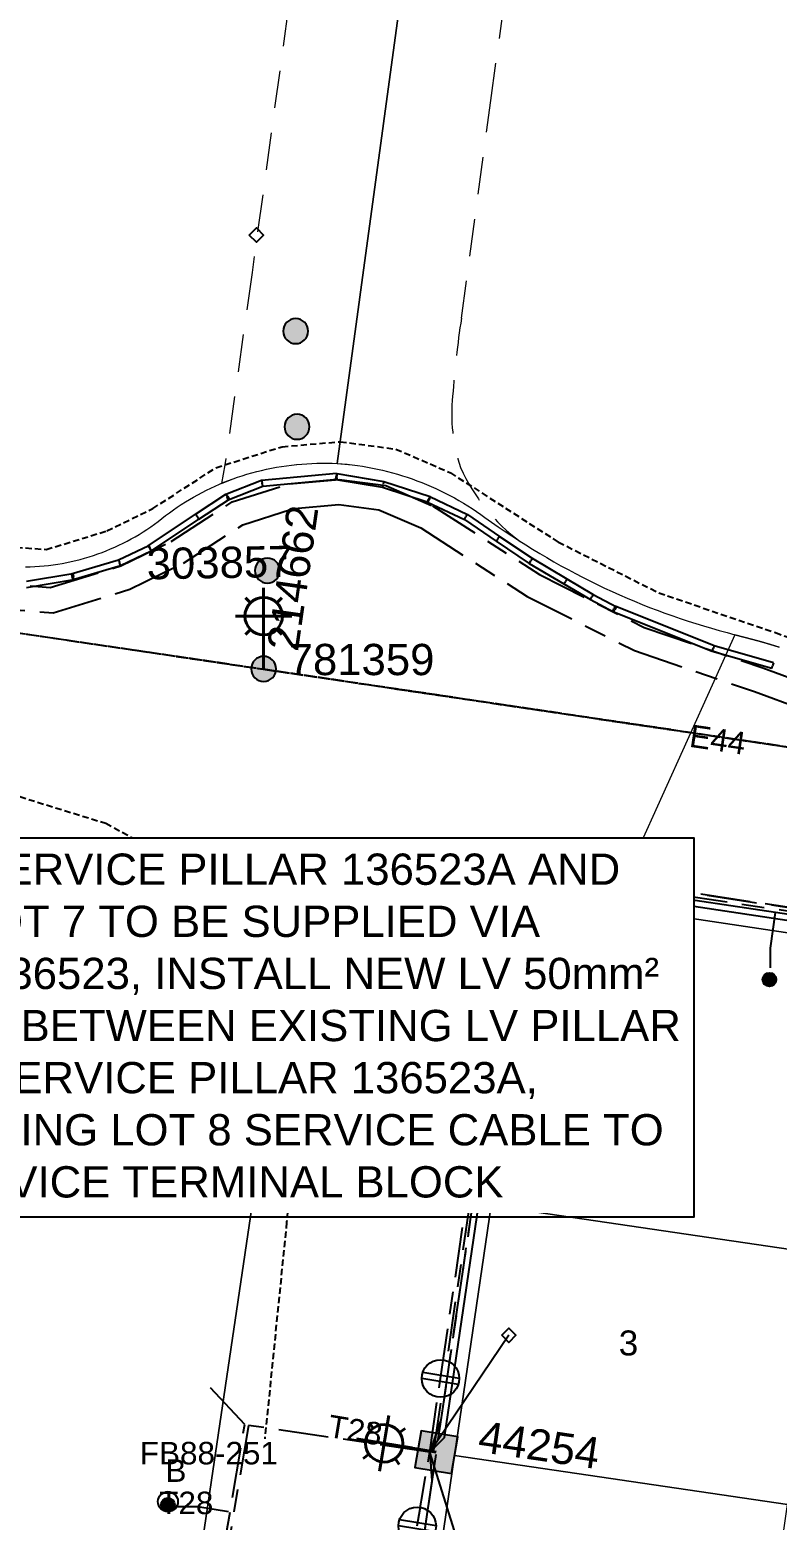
# Model space of a CAD drawing. Header units: metres. Extents: x 302094 to 304730, y 6265242 to 6268907.
# Drawn here: x 303701.4 to 303761.1, y 6267766.2 to 6267885.4 of the extents above; entities that cross this region are included whole.
import ezdxf
from ezdxf.enums import TextEntityAlignment as Align

# ---------------------------------------------------------------- set-up
doc = ezdxf.new("R2010")
doc.units = ezdxf.units.M
for name, pattern in [('Cable Exist OH', [1, 1, 0]), ('Cable Exist UG', [8.2, 4, -1.2, 1.8, -1.2]), ('Dash', [5, 3, -2]), ('DASHED', [0.75, 0.5, -0.25])]:
    doc.linetypes.add(name, pattern=pattern)
doc.layers.get('0').update_dxf_attribs({"color": 6})
for name, color, linetype in [('_User Miscellaneous1', 7, 'Continuous'), ('_User Miscellaneous12', 7, 'Continuous'), ('_User_LV_Exist', 7, 'Continuous'), ('Duct_SP_EXT', 7, 'Continuous'), ('Equip_LV_EXT', 7, 'Continuous'), ('Equip_SP_SL_EXT', 7, 'Continuous'), ('Equip_SP_SL_MOD', 3, 'Continuous'), ('Mains_HV_EXT', 1, 'Continuous'), ('Mains_LV_EXT', 5, 'Continuous'), ('Mains_SL_EXT', 3, 'Continuous'), ('Services_SP_EXT', 7, 'Continuous'), ('SupportsOH_SP_TR_HV_LV_SL_EXT', 7, 'Continuous'), ('SupportsOH_SP_TR_HV_LV_SL_MOD', 3, 'Continuous'), ('SupportsUG_SP_LV_SL_EXT', 7, 'Continuous'), ('Trench_SP_EXT', 7, 'Continuous')]:
    doc.layers.add(name, color=color, linetype=linetype)
for name, color, linetype, lineweight in [('Cadastre Developer_SP_EXT', 9, 'Continuous', 5), ('Cadastre Land Parcels_SP_EXT', 7, 'Continuous', 5), ('Cadastre Roads_SP_EXT', 9, 'Continuous', 5)]:
    doc.layers.add(name, color=color, linetype=linetype, lineweight=lineweight)
doc.layers.add('UNKNOWN_FEATURES', color=1, linetype='DASHED', plot=False)
doc.styles.add('COLUMN_LABEL', font='arial.ttf')
doc.styles.add('iecARIAL', font='arial.ttf', dxfattribs={"height": 2})
doc.styles.add('POLE_LABEL', font='arial.ttf')
doc.styles.get("Standard").update_dxf_attribs({"font": 'arial.ttf'})

# ---------------------------------------------------------------- blocks, each defined once
blk = doc.blocks.new('COLUMN_EXT')
blk.add_hatch(color=256).paths.add_polyline_path([(-1.49, 1.48), (-1.49, -1.49), (1.48, -1.49), (1.48, 1.48)])
blk.add_lwpolyline([(-1.49, -1.49), (1.48, -1.49), (1.48, 1.48), (-1.49, 1.48)], close=True)
for tag, height, style, flags, p in [('ASSET_NUM', 2.5, 'COLUMN_LABEL', 8, (2, 2)), ('STRUCTURE_PLANT_NUMBER', 0.2, 'POLE_LABEL', 9, (1.81, 0.03)), ('STREET_CODE', 0.2, 'COLUMN_LABEL', 9, (1.81, -0.2))]:
    blk.add_attdef(tag, text='', height=height, dxfattribs=dict(style=style, flags=flags)).set_placement(p, align=Align.MIDDLE_LEFT)
at = {"flags": 9}
for tag, p in [('COLUMN_TYPE', (1.81, -0.4)), ('OWNED_BY', (1.81, -0.6)), ('STATE', (1.81, -0.8)), ('USAGE', (1.81, -1)), ('LEGEND', (1.81, -1.2)), ('STREETNAME', (1.81, -1.6)), ('SUBURB', (1.81, -1.8)), ('LOCATION', (1.81, -1.4)), ('NOTES', (1.81, -2))]:
    blk.add_attdef(tag, text='', height=0.2, dxfattribs=at).set_placement(p, align=Align.MIDDLE_LEFT)
at = {"flags": 1}
blk.add_attdef('Z', (1.81, -2.35), '', height=0.2, dxfattribs=at)
blk = doc.blocks.new('DUCT_EXT')
blk.add_circle((0, 0.8), 0.8)
at = {"flags": 1}
blk.add_attdef('Z', (0, 0), '', height=0.2, dxfattribs=at)
at = {"flags": 9}
for tag, p in [('DUCT_CODE', (0, 0)), ('XSECT_TYPE', (0, -0.2)), ('STATE', (0, -0.6)), ('FB_REFERENCE', (0, -0.4)), ('NOTES', (0, -0.8))]:
    blk.add_attdef(tag, text='', height=0.2, dxfattribs=at).set_placement(p, align=Align.MIDDLE_LEFT)
blk = doc.blocks.new('SL_LANTERN_EXT')
at = {"lineweight": 40}
for p, q in [((0, 1.97), (0, 6.47)), ((-1.46, 5.68), (-1.06, 5.28)), ((1.46, 5.68), (1.06, 5.28)), ((-2.25, 4.22), (2.25, 4.22)), ((-1.46, 2.76), (-1.06, 3.16)), ((0, 0), (0, 2.72)), ((1.46, 2.76), (1.06, 3.16))]:
    blk.add_line(p, q, dxfattribs=at)
blk.add_circle((0, 4.22), 1.5, dxfattribs=at)
at = {"style": 'iecARIAL', "flags": 8}
blk.add_attdef('ASSET_NUM', (1.5, 1.5), '', height=2.5, dxfattribs=at)
for tag, p, height, flags in [('CONSTRUCTED_VOLTAGE', (0.98, -0.65), 0.2, 9), ('CONTROL_TYPE', (0.98, -0.85), 0.2, 9), ('LANTERN_PURPOSE', (0.98, -1.05), 0.2, 9), ('LANTERN_TYPE', (0.98, -1.25), 0.2, 9), ('LNUMBER', (2.18, -3.25), 2.5, 8), ('OPERATING_VOLTAGE', (0.98, -1.65), 0.2, 9), ('ORIENTATION', (0.98, -1.85), 0.2, 9), ('OWNED_BY', (0.98, -2.05), 0.2, 9), ('STATE', (0.98, -2.25), 0.2, 9), ('NO_PHASES', (0.98, -1.45), 0.2, 9), ('USAGE', (0.98, -2.45), 0.2, 9), ('CEXIST', (0.98, -2.65), 0.2, 9), ('CNEW', (0.98, -2.85), 0.2, 9), ('CNUMBER', (0.98, -3.05), 0.2, 9), ('CREMOVE', (0.98, -3.25), 0.2, 9), ('CREPLACE', (0.98, -3.45), 0.2, 9), ('LKINGHEIGHT', (0.98, -3.65), 0.2, 9), ('LBRACKET', (0.98, -3.85), 0.2, 9), ('LBRACKETVOCAB', (0.98, -4.05), 0.2, 9), ('LCATEGORY', (0.98, -4.25), 0.2, 9), ('LCHARGE1', (0.98, -4.45), 0.2, 9), ('LCHARGE1PERCENT', (0.98, -4.65), 0.2, 9), ('LCHARGE2', (0.98, -4.85), 0.2, 9), ('LCHARGE2PERCENT', (0.98, -5.05), 0.2, 9), ('LCHARGE3', (0.98, -5.25), 0.2, 9), ('LCHARGE3PERCENT', (0.98, -5.45), 0.2, 9), ('LEXIST', (0.98, -5.65), 0.2, 9), ('LLAMP', (0.98, -5.85), 0.2, 9), ('LLAMPVOCAB', (0.98, -6.05), 0.2, 9), ('LMAST', (0.98, -6.25), 0.2, 9), ('LMASTVOCAB', (0.98, -6.45), 0.2, 9), ('LNEW', (0.98, -6.65), 0.2, 9), ('LANTNUMBER', (0.98, -6.85), 0.2, 9), ('LOUTREACH', (0.98, -7.25), 0.2, 9), ('LOUTREACHVOCAB', (0.98, -7.45), 0.2, 9), ('LRATECODE', (0.98, -7.65), 0.2, 9), ('LREMOVE', (0.98, -7.85), 0.2, 9), ('LREPLACE', (0.98, -8.05), 0.2, 9), ('LTYPE', (0.98, -8.25), 0.2, 9), ('LTYPEVOCAB', (0.98, -8.45), 0.2, 9), ('STREETNAME', (0.98, -9.25), 0.2, 9), ('SUBURB', (0.98, -9.45), 0.2, 1), ('LEGEND', (0.98, -8.65), 0.2, 9), ('LOCATION', (0.98, -8.85), 0.2, 9), ('NOTES', (0.98, -9.05), 0.2, 9)]:
    blk.add_attdef(tag, p, '', height=height, dxfattribs=dict(flags=flags))
blk = doc.blocks.new('CCP_EXT')
at = {"flags": 9}
for tag, p in [('STATE', (0, -1.8)), ('LEGEND', (0, -1.4)), ('LIFE_SUPPORT', (0, -1.6)), ('NOTES', (0, -2))]:
    blk.add_attdef(tag, text='', height=0.2, dxfattribs=at).set_placement(p, align=Align.MIDDLE_LEFT)
blk.add_wipeout([(0, 0.57), (0.57, 0), (0, -0.57), (-0.57, 0)])
blk.add_lwpolyline([(-0.57, 0), (0, 0.57), (0.57, 0), (0, -0.57), (-0.57, 0)])
at = {"flags": 1}
blk.add_attdef('Z', (0, 0), '', height=0.2, dxfattribs=at)
at = {"flags": 9}
for tag, p in [('CCP_TYPE', (0, 0)), ('CONSTRUCTED_VOLTAGE', (0, -0.2)), ('OPERATING_VOLTAGE', (0, -0.6)), ('ORIENTATION', (0, -0.8)), ('OWNED_BY', (0, -1)), ('NO_PHASES', (0, -0.4)), ('USAGE', (0, -1.2))]:
    blk.add_attdef(tag, text='', height=0.2, dxfattribs=at).set_placement(p, align=Align.MIDDLE_LEFT)
blk = doc.blocks.new('POLE_EXT')
blk.add_hatch(color=256).paths.add_polyline_path([(-1, 0, 1), (1, 0, 1)])
blk.add_lwpolyline([(-1, 0, 1), (1, 0, 1)], format="xyb", close=True)
for tag, height, flags, p in [('pNumber', 2.5, 8, (-17.84, 2.07)), ('OWNED_BY', 0.2, 9, (1.35, -0.4)), ('SPECIAL_USE', 0.2, 9, (1.35, -0.8)), ('STATE', 0.2, 9, (1.35, -1)), ('PARENT', 0.2, 9, (1.35, -0.6)), ('USAGE', 0.2, 9, (1.35, -1.2)), ('cLV', 0.2, 9, (1.35, -1.4)), ('hDepth', 0.2, 9, (1.35, -1.6)), ('hDia', 0.2, 9, (1.35, -1.8)), ('cHV', 0.2, 9, (1.35, -2)), ('LBRACKET', 0.2, 9, (1.35, -2.2)), ('LExisting', 0.2, 9, (1.35, -2.4)), ('cLinedev', 0.2, 9, (1.35, -3.4)), ('LANTNUMBER', 0.2, 9, (1.35, -2.6)), ('LOther', 0.2, 9, (1.35, -2.8)), ('LRemove', 0.2, 9, (1.35, -3)), ('LEGEND', 0.2, 9, (1.35, -3.2)), ('LOCATION', 0.2, 9, (1.35, -3.6)), ('pExisting', 0.2, 9, (1.35, -3.8)), ('pFooting', 0.2, 9, (1.35, -4.4)), ('pNew', 0.2, 9, (1.35, -4.6)), ('PFNUMBER', 0.2, 9, (1.35, -4)), ('NEWPFNUMBER', 0.2, 9, (1.35, -4.2)), ('pRelocate', 0.2, 9, (1.35, -5)), ('pRemove', 0.2, 9, (1.35, -5.2)), ('pReplace', 0.2, 9, (1.35, -5.4)), ('pStay', 0.2, 9, (1.35, -5.6)), ('pType', 0.2, 9, (1.35, -5.8)), ('cspan', 0.2, 9, (1.35, -6)), ('STREETNAME', 0.2, 9, (1.35, -6.2)), ('SUBURB', 0.2, 9, (1.35, -6.4)), ('OPERATED_BY', 0.2, 9, (1.36, -7.01)), ('NOTES', 0.2, 9, (1.35, -6.6)), ('MAINTAINED_BY', 0.2, 9, (1.36, -6.81))]:
    blk.add_attdef(tag, text='', height=height, dxfattribs=dict(flags=flags)).set_placement(p, align=Align.MIDDLE_LEFT)
at = {"style": 'POLE_LABEL'}
for tag, height, flags, p in [('ASSET_NUM', 2.5, 8, (2, 2)), ('STRUCTURE_PLANT_NUMBER', 0.2, 9, (1.35, 0.03)), ('STREET_CODE', 0.2, 9, (1.35, -0.2))]:
    blk.add_attdef(tag, text='', height=height, dxfattribs=dict(at, flags=flags)).set_placement(p, align=Align.MIDDLE_LEFT)
at = {"flags": 1}
blk.add_attdef('Z', (1.35, -7.33), '', height=0.2, dxfattribs=at)
blk = doc.blocks.new('LV_UG_LINKS_CLOSED_EXT')
blk.add_wipeout([(-1.06, 1.06), (-1.18, 0.92), (-1.29, 0.76), (-1.37, 0.59), (-1.43, 0.42), (-1.48, 0.23), (-1.49, 0.05), (-1.49, -0.14), (-1.46, -0.33), (-1.41, -0.51), (-1.33, -0.68), (-1.24, -0.84), (-1.12, -0.99), (-0.99, -1.12), (-0.84, -1.24), (-0.68, -1.33), (-0.51, -1.41), (-0.33, -1.46), (-0.14, -1.49), (0.05, -1.49), (0.23, -1.48), (0.42, -1.43), (0.59, -1.37), (0.76, -1.29), (0.92, -1.18), (1.06, -1.06), (1.18, -0.92), (1.29, -0.76), (1.37, -0.59), (1.43, -0.42), (1.48, -0.23), (1.49, -0.05), (1.49, 0.14), (1.46, 0.33), (1.41, 0.51), (1.33, 0.68), (1.24, 0.84), (1.12, 0.99), (0.99, 1.12), (0.84, 1.24), (0.68, 1.33), (0.51, 1.41), (0.33, 1.46), (0.14, 1.49), (-0.05, 1.49), (-0.23, 1.48), (-0.42, 1.43), (-0.59, 1.37), (-0.76, 1.29), (-0.92, 1.18)])
for p, q in [((-0.25, -1.48), (-0.25, 1.48)), ((0.25, -1.48), (0.25, 1.48))]:
    blk.add_line(p, q)
blk.add_circle((0, 0), 1.5)
at = {"flags": 9}
for tag, p in [('ACTUAL_STATUS', (0, 0)), ('CONSTRUCTED_VOLTAGE', (0, -0.2)), ('OPERATING_VOLTAGE', (0, -0.6)), ('ORIENTATION', (0, -0.8)), ('STATE', (0, -1)), ('SWITCH_TYPE', (0, -1.2)), ('NO_PHASES', (0, -0.4)), ('USAGE', (0, -1.4)), ('NOTES', (0, -1.6))]:
    blk.add_attdef(tag, text='', height=0.2, dxfattribs=at).set_placement(p, align=Align.MIDDLE_LEFT)
at = {"flags": 1}
blk.add_attdef('Z', (0, 0), '', height=0.2, dxfattribs=at)
blk = doc.blocks.new('CABLE_LARGE_EXT')
h = blk.add_hatch(color=256)
edge = h.paths.add_edge_path()
edge.add_arc((0, 0.55), 0.55, 0, 360)
blk.add_circle((0, 0.55), 0.55)
at = {"flags": 1}
blk.add_attdef('Z', (0, 0), '', height=0.2, dxfattribs=at)
at = {"flags": 9}
for tag, p in [('COND_CODE', (0, 0)), ('STATE', (0, -0.4)), ('XSECT_SIZE', (0, -0.6)), ('FB_REFERENCE', (0, -0.2)), ('NOTES', (0, -0.8))]:
    blk.add_attdef(tag, text='', height=0.2, dxfattribs=at).set_placement(p, align=Align.MIDDLE_LEFT)

msp = doc.modelspace()

# ---------------------------------------------------------------- linework, layer by layer
at = {"layer": '_User Miscellaneous12'}
for p, q in [((303719.87, 6267849.41), (303725.88, 6267849.98)), ((303725.89, 6267849.95), (303725.85, 6267849.71)), ((303725.88, 6267849.98), (303725.9, 6267849.74)), ((303725.89, 6267849.95), (303729.67, 6267849.32)), ((303717.04, 6267848.3), (303719.87, 6267849.41)), ((303717.22, 6267847.86), (303719.98, 6267848.94)), ((303719.87, 6267849.41), (303719.92, 6267849.18)), ((303719.98, 6267848.94), (303719.92, 6267849.18)), ((303719.98, 6267848.94), (303725.92, 6267849.5)), ((303725.81, 6267849.47), (303725.85, 6267849.71)), ((303725.81, 6267849.47), (303729.56, 6267848.85)), ((303725.92, 6267849.5), (303725.9, 6267849.74)), ((303729.56, 6267848.85), (303729.61, 6267849.09)), ((303729.56, 6267848.85), (303733.2, 6267847.66)), ((303729.67, 6267849.32), (303729.61, 6267849.09)), ((303729.67, 6267849.32), (303733.35, 6267848.12)), ((303714.61, 6267846.71), (303717.04, 6267848.31)), ((303714.88, 6267846.31), (303717.31, 6267847.91)), ((303717.04, 6267848.31), (303717.18, 6267848.11)), ((303717.04, 6267848.3), (303717.13, 6267848.08)), ((303717.22, 6267847.86), (303717.13, 6267848.08)), ((303717.31, 6267847.91), (303717.18, 6267848.11)), ((303733.14, 6267847.67), (303733.24, 6267847.89)), ((303733.14, 6267847.67), (303736.1, 6267846.27)), ((303733.2, 6267847.66), (303733.28, 6267847.89)), ((303733.34, 6267848.11), (303733.24, 6267847.89)), ((303733.35, 6267848.12), (303733.28, 6267847.89)), ((303733.34, 6267848.11), (303736.34, 6267846.69)), ((303710.82, 6267844.18), (303714.61, 6267846.71)), ((303711.09, 6267843.78), (303714.88, 6267846.31)), ((303714.61, 6267846.71), (303714.75, 6267846.51)), ((303714.88, 6267846.31), (303714.75, 6267846.51)), ((303736.1, 6267846.27), (303736.22, 6267846.48)), ((303736.1, 6267846.27), (303738.64, 6267844.54)), ((303736.34, 6267846.69), (303736.22, 6267846.48)), ((303736.34, 6267846.69), (303738.91, 6267844.93)), ((303708.44, 6267843.06), (303710.86, 6267844.2)), ((303710.82, 6267844.18), (303710.96, 6267843.98)), ((303710.86, 6267844.2), (303710.96, 6267843.98)), ((303711.06, 6267843.77), (303710.96, 6267843.98)), ((303711.09, 6267843.78), (303710.96, 6267843.98)), ((303738.64, 6267844.54), (303738.77, 6267844.73)), ((303738.64, 6267844.54), (303738.77, 6267844.73)), ((303738.64, 6267844.54), (303741.27, 6267842.77)), ((303738.91, 6267844.93), (303738.77, 6267844.73)), ((303738.91, 6267844.93), (303738.77, 6267844.73)), ((303738.91, 6267844.93), (303741.52, 6267843.18)), ((303704.67, 6267841.94), (303708.44, 6267843.06)), ((303708.44, 6267843.06), (303708.53, 6267842.84)), ((303708.61, 6267842.61), (303708.53, 6267842.84)), ((303708.61, 6267842.61), (303711.06, 6267843.77)), ((303741.27, 6267842.77), (303741.4, 6267842.97)), ((303741.27, 6267842.77), (303744.05, 6267841.13)), ((303741.52, 6267843.18), (303741.4, 6267842.97)), ((303741.52, 6267843.18), (303744.29, 6267841.54)), ((303701.1, 6267841.34), (303704.8, 6267841.96)), ((303701.1, 6267840.85), (303704.88, 6267841.49)), ((303704.67, 6267841.94), (303704.74, 6267841.71)), ((303704.81, 6267841.48), (303704.74, 6267841.71)), ((303704.8, 6267841.96), (303704.84, 6267841.73)), ((303704.81, 6267841.48), (303708.61, 6267842.61)), ((303704.88, 6267841.49), (303704.84, 6267841.73)), ((303744.29, 6267841.54), (303744.17, 6267841.33)), ((303744.29, 6267841.54), (303744.17, 6267841.33)), ((303744.29, 6267841.54), (303746.4, 6267840.29)), ((303744.05, 6267841.13), (303744.17, 6267841.33)), ((303744.05, 6267841.13), (303744.17, 6267841.33)), ((303744.05, 6267841.13), (303746.17, 6267839.87)), ((303746.4, 6267840.29), (303746.29, 6267840.08)), ((303746.4, 6267840.29), (303748.25, 6267839.3)), ((303746.17, 6267839.87), (303746.29, 6267840.08)), ((303746.17, 6267839.87), (303748.02, 6267838.88)), ((303747.96, 6267838.9), (303748.05, 6267839.13)), ((303748.02, 6267838.88), (303748.13, 6267839.09)), ((303748.14, 6267839.35), (303748.05, 6267839.13)), ((303748.25, 6267839.3), (303748.13, 6267839.09)), ((303756.06, 6267836.17), (303748.14, 6267839.35)), ((303755.91, 6267835.72), (303747.96, 6267838.9)), ((303755.91, 6267835.72), (303755.98, 6267835.95)), ((303760.68, 6267834.35), (303755.91, 6267835.72)), ((303756.06, 6267836.17), (303755.98, 6267835.95)), ((303760.81, 6267834.81), (303756.06, 6267836.17)), ((303760.68, 6267834.35), (303760.74, 6267834.58)), ((303760.81, 6267834.81), (303760.74, 6267834.58)), ((303748.06, 6267816.29), (303748.09, 6267816.53)), ((303748.13, 6267816.76), (303748.09, 6267816.53)), ((303765.06, 6267814.22), (303748.13, 6267816.76)), ((303764.99, 6267813.75), (303748.06, 6267816.29))]:
    msp.add_line(p, q, dxfattribs=at)
at = {"layer": 'Cadastre Land Parcels_SP_EXT', "linetype": 'Continuous'}
for points in [[(303701.02, 6267842.49), (303701.39, 6267842.5), (303701.76, 6267842.51), (303702.12, 6267842.54), (303702.49, 6267842.57), (303702.86, 6267842.6), (303703.22, 6267842.65), (303703.59, 6267842.7), (303703.95, 6267842.76), (303704.31, 6267842.83), (303704.67, 6267842.91), (303705.03, 6267842.99), (303705.38, 6267843.08), (303705.74, 6267843.18), (303706.09, 6267843.28), (303706.44, 6267843.4), (303706.79, 6267843.52), (303707.13, 6267843.64), (303707.47, 6267843.78), (303707.81, 6267843.92), (303708.15, 6267844.06), (303708.48, 6267844.22), (303708.81, 6267844.38), (303709.14, 6267844.55), (303709.46, 6267844.72), (303709.78, 6267844.9), (303710.09, 6267845.09), (303710.41, 6267845.29), (303710.71, 6267845.49), (303711.02, 6267845.69), (303711.32, 6267845.91), (303711.61, 6267846.13), (303711.9, 6267846.35), (303712.2, 6267846.59), (303712.51, 6267846.82), (303712.83, 6267847.04), (303713.14, 6267847.26), (303713.46, 6267847.47), (303713.79, 6267847.68), (303714.12, 6267847.88), (303714.45, 6267848.07), (303714.79, 6267848.26), (303715.13, 6267848.44), (303715.47, 6267848.62), (303715.82, 6267848.78), (303716.17, 6267848.95), (303716.52, 6267849.1), (303716.88, 6267849.25), (303717.24, 6267849.39), (303717.6, 6267849.52), (303717.96, 6267849.65), (303718.33, 6267849.77), (303718.71, 6267849.89), (303719.1, 6267850), (303719.5, 6267850.11), (303719.89, 6267850.2), (303720.28, 6267850.29), (303720.68, 6267850.38), (303721.08, 6267850.45), (303721.48, 6267850.52), (303721.88, 6267850.58), (303722.28, 6267850.63), (303722.69, 6267850.67), (303723.09, 6267850.71), (303723.49, 6267850.74), (303723.9, 6267850.76), (303724.3, 6267850.78), (303724.71, 6267850.79), (303725.12, 6267850.78), (303725.52, 6267850.78), (303725.93, 6267850.76), (303757.36, 6268081.61)], [(303757.36, 6268081.61), (303725.93, 6267850.76), (303726.33, 6267850.74), (303726.74, 6267850.7), (303727.14, 6267850.65), (303727.55, 6267850.6), (303727.95, 6267850.54), (303728.35, 6267850.47), (303728.75, 6267850.39), (303729.16, 6267850.31), (303729.55, 6267850.22), (303729.95, 6267850.12), (303730.35, 6267850.02), (303730.74, 6267849.9), (303731.14, 6267849.78), (303731.53, 6267849.66), (303731.92, 6267849.52), (303732.3, 6267849.38), (303732.69, 6267849.23), (303733.07, 6267849.08), (303733.45, 6267848.91), (303733.82, 6267848.75), (303734.2, 6267848.57), (303734.57, 6267848.39), (303734.94, 6267848.2), (303735.3, 6267848), (303735.66, 6267847.8), (303736.02, 6267847.59), (303736.37, 6267847.37), (303736.72, 6267847.15), (303737.06, 6267846.93), (303737.4, 6267846.69), (303737.74, 6267846.45), (303738.27, 6267846.07), (303738.81, 6267845.69), (303739.35, 6267845.32), (303739.9, 6267844.96), (303740.45, 6267844.6), (303741, 6267844.25), (303741.55, 6267843.9), (303742.12, 6267843.56), (303742.68, 6267843.23), (303743.25, 6267842.9), (303743.82, 6267842.58), (303744.39, 6267842.27), (303744.97, 6267841.96), (303745.55, 6267841.66), (303746.13, 6267841.36), (303746.72, 6267841.08), (303747.31, 6267840.79), (303747.91, 6267840.52), (303748.5, 6267840.25), (303749.1, 6267839.99), (303749.7, 6267839.74), (303750.31, 6267839.49), (303750.91, 6267839.25), (303751.52, 6267839.02), (303752.13, 6267838.79), (303752.75, 6267838.57), (303753.36, 6267838.36), (303753.98, 6267838.15), (303754.6, 6267837.95), (303755.22, 6267837.76), (303755.85, 6267837.58), (303756.47, 6267837.4), (303757.1, 6267837.23), (303757.73, 6267837.06), (303758.44, 6267836.88), (303759.15, 6267836.69), (303759.86, 6267836.5), (303760.56, 6267836.29), (303761.27, 6267836.08)], [(303714.53, 6267760.26), (303719.91, 6267796.67), (303720.03, 6267797.53), (303720.05, 6267797.91), (303720.06, 6267798.29), (303720.06, 6267798.67), (303720.06, 6267799.05), (303720.05, 6267799.43), (303720.03, 6267799.81), (303720.01, 6267800.19), (303719.97, 6267800.57), (303719.93, 6267800.95), (303719.88, 6267801.33), (303719.82, 6267801.7), (303719.76, 6267802.08), (303719.69, 6267802.46), (303719.61, 6267802.83), (303719.52, 6267803.2), (303719.42, 6267803.58), (303719.32, 6267803.95), (303719.21, 6267804.32), (303719.09, 6267804.68), (303718.97, 6267805.05), (303718.84, 6267805.41), (303718.7, 6267805.77), (303718.55, 6267806.13), (303718.4, 6267806.48), (303718.24, 6267806.84), (303718.07, 6267807.19), (303717.89, 6267807.53), (303717.71, 6267807.88), (303717.52, 6267808.22), (303717.33, 6267808.55), (303717.13, 6267808.89), (303716.92, 6267809.21), (303716.7, 6267809.54), (303716.48, 6267809.86), (303716.25, 6267810.18), (303716.02, 6267810.49), (303715.78, 6267810.8), (303715.53, 6267811.1), (303715.28, 6267811.4), (303715.02, 6267811.69), (303714.76, 6267811.98), (303714.49, 6267812.27), (303714.21, 6267812.55), (303713.93, 6267812.82), (303713.65, 6267813.09), (303713.36, 6267813.35), (303713.06, 6267813.61), (303712.76, 6267813.86), (303712.46, 6267814.11), (303712.08, 6267814.4), (303711.69, 6267814.69), (303711.3, 6267814.97), (303710.91, 6267815.25), (303710.51, 6267815.52), (303710.11, 6267815.79), (303709.71, 6267816.05), (303709.3, 6267816.3), (303708.88, 6267816.55), (303708.47, 6267816.79), (303708.05, 6267817.02), (303707.62, 6267817.25), (303707.19, 6267817.47), (303706.76, 6267817.68), (303706.33, 6267817.89), (303705.89, 6267818.09), (303705.45, 6267818.28), (303705.01, 6267818.47), (303704.57, 6267818.64), (303704.12, 6267818.82), (303703.67, 6267818.98), (303703.22, 6267819.14), (303702.76, 6267819.29), (303702.31, 6267819.43), (303701.85, 6267819.57), (303701.39, 6267819.69), (303700.93, 6267819.82)]]:
    msp.add_lwpolyline(points, dxfattribs=at)
for points in [[(303764.96, 6267812.78), (303747.91, 6267815.34), (303741, 6267810.21), (303738.24, 6267791.41), (303763.98, 6267787.64), (303764.96, 6267812.78)], [(303763.98, 6267787.64), (303738.24, 6267791.41), (303735.31, 6267771.41), (303761.94, 6267767.5), (303763.65, 6267779.15), (303763.98, 6267787.64)], [(303761.94, 6267767.5), (303735.31, 6267771.41), (303732.39, 6267751.54), (303759.02, 6267747.63), (303761.03, 6267761.34), (303761.18, 6267762.31), (303761.94, 6267767.5)]]:
    msp.add_lwpolyline(points, close=True, dxfattribs=at)
at = {"layer": 'Cadastre Roads_SP_EXT', "linetype": 'Continuous'}
msp.add_lwpolyline([(303761.27, 6267836.08), (303760.56, 6267836.29), (303759.86, 6267836.5), (303759.15, 6267836.69), (303758.44, 6267836.88), (303757.73, 6267837.06), (303755.91, 6267833.04), (303747.91, 6267815.34), (303764.96, 6267812.78)], dxfattribs=at)
at = {"layer": 'Duct_SP_EXT'}
for points in [[(303760.56, 6267810.43), (303760.56, 6267811.99), (303760.98, 6267814.85)], [(303744.55, 6267804.5), (303742.59, 6267804.5), (303738.53, 6267805.1)], [(303713.06, 6267767.34), (303714.78, 6267767.34), (303717.24, 6267766.95)]]:
    msp.add_lwpolyline(points, dxfattribs=at)
at = {"layer": 'Mains_HV_EXT', "linetype": 'Cable Exist UG'}
for points in [[(303667.38, 6267843.72), (303690.89, 6267840.67), (303693.22, 6267841.59), (303702.99, 6267840.84), (303708.62, 6267842.56), (303712.66, 6267844.53), (303717.53, 6267847.68), (303722.11, 6267849.14), (303726.09, 6267849.48), (303729.81, 6267848.99), (303733.56, 6267847.37), (303742.11, 6267841.87), (303750.47, 6267837.64), (303759.96, 6267834.41), (303769.31, 6267830.99), (303786.23, 6267825.6), (303794.8, 6267824.36)], [(303695.46, 6267840.41), (303696.96, 6267839.3), (303703.22, 6267838.82), (303709.35, 6267840.7), (303713.64, 6267842.79), (303718.39, 6267845.86), (303722.51, 6267847.17), (303726.05, 6267847.47), (303729.27, 6267847.04), (303732.62, 6267845.6), (303741.12, 6267840.13), (303749.69, 6267835.79), (303759.29, 6267832.52), (303768.66, 6267829.09), (303785.77, 6267823.65), (303788.96, 6267823.12), (303849.67, 6267815.28), (303849.67, 6267815.28), (303858.84, 6267813.91)]]:
    msp.add_lwpolyline(points, dxfattribs=at)
at = {"layer": 'Mains_LV_EXT', "linetype": 'Cable Exist OH'}
for points in [[(303665.18, 6267842.44), (303720.02, 6267834.3)], [(303720.02, 6267834.3), (303728.34, 6267833.07), (303787.5, 6267824.28)]]:
    msp.add_lwpolyline(points, dxfattribs=at)
at = {"layer": 'Mains_SL_EXT', "linetype": 'Cable Exist OH'}
for points in [[(303609.07, 6267850.77), (303665.12, 6267842.42), (303719.94, 6267834.34), (303720.05, 6267834.33)], [(303720.05, 6267834.33), (303787.38, 6267824.33)]]:
    msp.add_lwpolyline(points, dxfattribs=at)
at = {"layer": 'Trench_SP_EXT', "linetype": 'Cable Exist UG'}
for points in [[(303803.29, 6267808.74), (303799.82, 6267809.26), (303783.23, 6267811.74), (303765.21, 6267814.46), (303748.17, 6267817.02)], [(303716.2, 6267759.98), (303718.54, 6267773.9), (303715.33, 6267777.34)]]:
    msp.add_lwpolyline(points, dxfattribs=at)
at = {"layer": 'UNKNOWN_FEATURES'}
for points in [[(303585.46, 6267858.26), (303642.99, 6267851.21), (303693.53, 6267844.57), (303702.66, 6267843.88), (303707.51, 6267845.36), (303711.18, 6267847.15), (303716.24, 6267850.42), (303721.52, 6267852.1), (303726.17, 6267852.5), (303730.62, 6267851.91), (303734.98, 6267850.02), (303743.61, 6267844.47), (303751.64, 6267840.41), (303760.96, 6267837.23), (303770.28, 6267833.83), (303787.14, 6267828.46)], [(303358.86, 6267839.78), (303379.57, 6267836.44), (303401.75, 6267834.91), (303424.53, 6267835.9), (303457.34, 6267837.92), (303490.92, 6267840.44), (303535.67, 6267843.13), (303564.48, 6267844.17), (303585.89, 6267842.3), (303645.32, 6267833.38), (303679.61, 6267828.23), (303698.4, 6267824.78), (303707.43, 6267821.98), (303712.2, 6267819.37), (303716.53, 6267815.41), (303720.25, 6267810.43), (303722.06, 6267805.27), (303722.82, 6267800.68), (303721.89, 6267790.08), (303720.14, 6267772.75)]]:
    msp.add_lwpolyline(points, dxfattribs=at)

# ---------------------------------------------------------------- block references
at = {"layer": 'Duct_SP_EXT', "rotation": 90.0000000000002}
msp.add_blockref('CABLE_LARGE_EXT', (303761.03, 6267809.48), dxfattribs=at)
at = {"layer": 'Duct_SP_EXT'}
for name, p in [('CABLE_LARGE_EXT', (303745.46, 6267803.95)), ('DUCT_EXT', (303712.4, 6267766.93)), ('CABLE_LARGE_EXT', (303712.4, 6267766.93))]:
    msp.add_blockref(name, p, dxfattribs=at)
at = {"layer": 'Equip_SP_SL_EXT', "rotation": 80.57280438945754}
msp.add_blockref('SL_LANTERN_EXT', (303733.85, 6267771.7), dxfattribs=at)
at = {"layer": 'Equip_SP_SL_MOD'}
ref = msp.add_blockref('SL_LANTERN_EXT', (303720.05, 6267834.33), dxfattribs=at)
ref.add_attrib('ASSET_NUM', '214662', dxfattribs={"layer": '0', "height": 2.5, "rotation": 81.8543, "style": 'iecARIAL'}).set_placement((303721.55, 6267835.83), align=Align.MIDDLE_LEFT)
at = {"layer": 'SupportsOH_SP_TR_HV_LV_SL_EXT'}
for p in [(303722.61, 6267861.34), (303722.72, 6267853.69)]:
    msp.add_blockref('POLE_EXT', p, dxfattribs=at)
at = {"layer": 'SupportsOH_SP_TR_HV_LV_SL_MOD'}
ref = msp.add_blockref('POLE_EXT', (303720.35, 6267842.19), dxfattribs=at)
ref.add_attrib('ASSET_NUM', '303857', dxfattribs={"layer": '0', "height": 2.5, "rotation": 1, "style": 'POLE_LABEL'}).set_placement((303722.35, 6267842.94), align=Align.MIDDLE_RIGHT)
ref = msp.add_blockref('POLE_EXT', (303720.05, 6267834.33), dxfattribs=at)
ref.add_attrib('ASSET_NUM', '781359', dxfattribs={"layer": '0', "height": 2.5, "style": 'POLE_LABEL'}).set_placement((303722.05, 6267835.08), align=Align.MIDDLE_LEFT)
at = {"layer": 'SupportsUG_SP_LV_SL_EXT'}
ref = msp.add_blockref('COLUMN_EXT', (303733.85, 6267771.7), dxfattribs=dict(at, rotation=80.57241730447655))
ref.add_attrib('ASSET_NUM', '44254', dxfattribs={"layer": '0', "height": 2.5, "rotation": 351.7, "style": 'COLUMN_LABEL'}).set_placement((303736.99, 6267770.99), align=Align.BOTTOM_LEFT)

# ---------------------------------------------------------------- texts
at = {"layer": 'Cadastre Land Parcels_SP_EXT'}
for s, p in [('1', (303751.22, 6267803.48)), ('3', (303748.44, 6267779.42))]:
    msp.add_text(s, height=2, dxfattribs=at).set_placement(p)
at = {"layer": 'Duct_SP_EXT'}
for s, p in [('T43', (303744.76, 6267803.75)), ('FB88-251', (303710.15, 6267770.71)), ('B', (303712.2, 6267769.31)), ('T28', (303711.7, 6267766.73))]:
    msp.add_text(s, height=1.8, dxfattribs=at).set_placement(p)
at = {"layer": 'Mains_LV_EXT'}
for s, rotation, p in [('E44', 351.5556, (303754.01, 6267828.11)), ('T43', 80.5752, (303736.73, 6267794.88)), ('T28', 350.5367, (303725.09, 6267772.92))]:
    msp.add_text(s, height=1.8, rotation=rotation, dxfattribs=at).set_placement(p)

# ---------------------------------------------------------------- next in the draw order: block references
at = {"layer": 'Services_SP_EXT'}
for p in [(303719.47, 6267869.03), (303739.65, 6267781.04)]:
    msp.add_blockref('CCP_EXT', p, dxfattribs=at)
at = {"layer": 'Services_SP_EXT', "rotation": 226.668793420735}
msp.add_blockref('CCP_EXT', (303741.44, 6267796), dxfattribs=at)

# ---------------------------------------------------------------- next in the draw order: linework, layer by layer
at = {"layer": 'Cadastre Developer_SP_EXT', "linetype": 'Dash'}
msp.add_lwpolyline([(303742.43, 6268035.72), (303719.12, 6267866.02), (303716.96, 6267850.66), (303716.67, 6267849.16), (303717.4, 6267849.45), (303717.4, 6267849.45), (303717.6, 6267849.52), (303717.96, 6267849.65), (303718.33, 6267849.77), (303718.71, 6267849.89), (303719.1, 6267850), (303719.5, 6267850.11), (303719.89, 6267850.2), (303720.28, 6267850.29), (303720.68, 6267850.37), (303721.08, 6267850.45), (303721.48, 6267850.52), (303721.88, 6267850.58), (303722.28, 6267850.63), (303722.68, 6267850.68), (303723.09, 6267850.71), (303723.49, 6267850.74), (303723.9, 6267850.76), (303724.31, 6267850.78), (303724.71, 6267850.78), (303725.12, 6267850.78), (303725.52, 6267850.78), (303725.93, 6267850.76), (303727.14, 6267850.65), (303727.14, 6267850.65), (303727.54, 6267850.6), (303727.95, 6267850.54), (303728.35, 6267850.47), (303728.75, 6267850.39), (303729.15, 6267850.31), (303729.55, 6267850.22), (303729.95, 6267850.12), (303730.35, 6267850.02), (303730.74, 6267849.9), (303731.14, 6267849.78), (303731.53, 6267849.66), (303731.92, 6267849.52), (303732.3, 6267849.38), (303732.69, 6267849.23), (303733.07, 6267849.08), (303733.45, 6267848.92), (303733.82, 6267848.75), (303734.2, 6267848.57), (303734.57, 6267848.39), (303734.94, 6267848.2), (303735.3, 6267848), (303735.66, 6267847.8), (303736.02, 6267847.59), (303736.37, 6267847.37), (303736.72, 6267847.15), (303737.06, 6267846.92), (303737.41, 6267846.69), (303737.74, 6267846.45), (303738.27, 6267846.07), (303738.81, 6267845.69), (303739.35, 6267845.32), (303739.9, 6267844.96), (303740.45, 6267844.6), (303740.56, 6267844.52), (303740.56, 6267844.52, -0.129811), (303735.8, 6267850.43), (303735.8, 6267850.43, -0.109164), (303735.16, 6267856.15), (303735.16, 6267856.15, -0.018966), (303735.86, 6267862.38), (303735.86, 6267862.38), (303738.21, 6267879.8), (303750.67, 6267970.18)], format="xyb", dxfattribs=at)
at = {"layer": 'Cadastre Roads_SP_EXT', "linetype": 'Continuous'}
msp.add_lwpolyline([(303726.56, 6267711.81), (303728.02, 6267721.74), (303729.48, 6267731.67), (303730.94, 6267741.61), (303732.39, 6267751.54), (303735.31, 6267771.41), (303738.24, 6267791.41), (303741, 6267810.21), (303719.91, 6267796.67), (303714.53, 6267760.26), (303711.15, 6267737.25), (303708.5, 6267719.19), (303706.34, 6267704.47), (303704.78, 6267700.85), (303701.61, 6267698.49), (303710.91, 6267695.73), (303723.65, 6267691.96), (303726.56, 6267711.81)], close=True, dxfattribs=at)
at = {"layer": 'Trench_SP_EXT', "linetype": 'Cable Exist UG'}
msp.add_lwpolyline([(303733.63, 6267771.65), (303736.56, 6267791.66), (303736.56, 6267791.66), (303739.42, 6267811.16), (303747.47, 6267817.13), (303748.17, 6267817.02)], dxfattribs=at)

# ---------------------------------------------------------------- next in the draw order: block references
at = {"layer": 'Equip_LV_EXT'}
for p, rotation in [((303734.19, 6267777.58), 80.57541851197477), ((303732.33, 6267765.79), 80.66945634692165)]:
    msp.add_blockref('LV_UG_LINKS_CLOSED_EXT', p, dxfattribs=dict(at, rotation=rotation))

# ---------------------------------------------------------------- next in the draw order: linework, layer by layer
at = {"layer": '_User_LV_Exist', "linetype": 'Cable Exist UG', "flags": 128}
msp.add_lwpolyline([(303747.02, 6267816.55), (303739.61, 6267811.05), (303710.42, 6267612.12)], dxfattribs=at)
at = {"layer": 'Mains_LV_EXT', "linetype": 'Cable Exist UG'}
for points in [[(303734.19, 6267777.58), (303739.14, 6267811.33), (303747.39, 6267817.45), (303783.27, 6267812.04)], [(303733.33, 6267771.7), (303734.19, 6267777.58)], [(303733.33, 6267771.7), (303718.83, 6267773.83), (303716.51, 6267759.98)], [(303732.33, 6267765.79), (303733.33, 6267771.7)]]:
    msp.add_lwpolyline(points, dxfattribs=at)
at = {"layer": 'Mains_SL_EXT', "linetype": 'Cable Exist UG'}
for points in [[(303783.27, 6267812.04), (303747.39, 6267817.45), (303739.68, 6267811.81), (303739.36, 6267809.39), (303734.21, 6267774.26), (303733.33, 6267771.7)], [(303733.33, 6267771.7), (303733.5, 6267769.39), (303722.55, 6267694.79), (303721.67, 6267692.25)]]:
    msp.add_lwpolyline(points, dxfattribs=at)
at = {"layer": 'Services_SP_EXT'}
for points in [[(303733.33, 6267771.7), (303734.51, 6267772.87), (303734.51, 6267772.87), (303737.25, 6267791.56), (303741.44, 6267796)], [(303739.65, 6267781.04), (303733.33, 6267771.7)], [(303736.7, 6267760.96), (303733.33, 6267771.7)]]:
    msp.add_lwpolyline(points, dxfattribs=at)

# ---------------------------------------------------------------- next in the draw order: texts
at = {"layer": '_User Miscellaneous1', "insert": (303667.43, 6267819.56), "char_height": 2.5, "width": 85.759, "attachment_point": 1, "bg_fill": 3, "box_fill_scale": 1.5, "bg_fill_color": 256, "bg_fill_transparency": 0}
msp.add_mtext('INSTALL NEW LV SERVICE PILLAR 136523A AND SUPPLY LOT 7A. LOT 7 TO BE SUPPLIED VIA EXISTING PILLAR 136523, INSTALL NEW LV 50{\\fArial|b0|i0|c238|p34;mm² }Cu{\\fArial|b0|i0|c238|p34; }4{\\fArial|b0|i0|c238|p34;C XLPE} CABLE BETWEEN EXISTING LV PILLAR 136523 & NEW LV SERVICE PILLAR 136523A, RECONNECT EXISTING LOT 8 SERVICE CABLE TO THE SIX HOLE SERVICE TERMINAL BLOCK', dxfattribs=at)

# ---------------------------------------------------------------- next in the draw order: linework, layer by layer
at = {"layer": '_User Miscellaneous1'}
msp.add_lwpolyline([(303666.18, 6267790.47), (303666.18, 6267820.81), (303754.45, 6267820.81), (303754.45, 6267790.47)], close=True, dxfattribs=at)

doc.saveas('drawing.dxf')
